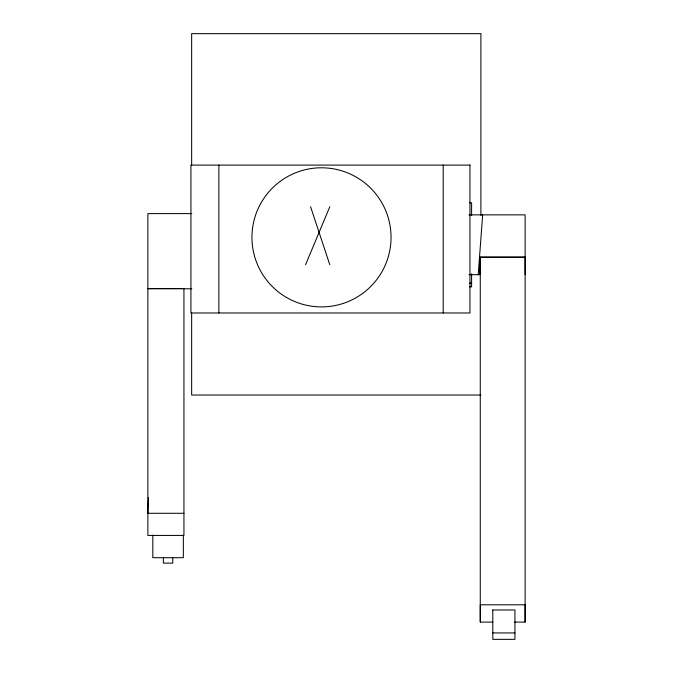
<?xml version="1.0" encoding="UTF-8"?>
<svg xmlns="http://www.w3.org/2000/svg" width="673" height="673" viewBox="0 0 673 673"><rect width="100%" height="100%" fill="white"/><g stroke="black" fill="none" stroke-linecap="round" stroke-linejoin="round"><path stroke-width="1.01" d="M492.787 622.088L480.27 622.088L480.27 257.246L525.125 257.246L525.125 622.088L514.694 622.088M148.405 497.549L147.875 513.289L183.939 513.289M482.659 214.864L478.209 274.677M305.55 264.75L329.804 206.754M469.493 202.783L471.596 202.783L471.596 215.385M191.797 213.602L147.875 213.602L147.875 535.43L183.939 535.43L183.939 288.515L147.875 288.515M468.997 214.864L525.125 214.864L525.125 274.677M525.125 257.111L479.799 257.111L479.799 274.677L468.955 274.677M469.493 283.173L471.596 283.173M469.493 286.799L471.596 286.799L471.596 273.776M147.875 288.767L191.797 288.767M480.909 395.026L191.654 395.026L191.654 313.088M492.804 632.94L514.938 632.94M310.581 206.754L329.804 264.75M525.125 622.088L525.125 604.8L480.27 604.8L480.27 622.088M480.909 215.385L480.909 33.65L191.654 33.65L191.654 164.961M480.27 257.246L480.27 274.542M443.196 165.095L443.196 312.979M218.876 165.095L218.876 312.979M183.334 535.195L183.334 557.698L152.813 557.698L152.813 535.195M172.768 557.875L172.768 563.124L163.379 563.124L163.379 557.875M492.804 609.974L492.804 639.35L514.938 639.35L514.938 609.974L492.804 609.974M469.956 165.095L190.922 165.095L190.922 312.979L469.956 312.979L469.956 165.095M286.513 297.466A69.555 69.555 0 0 0 391.047 237.586A69.555 69.555 0 0 0 286.925 176.991A69.555 69.555 0 0 0 286.513 297.466"/></g></svg>
